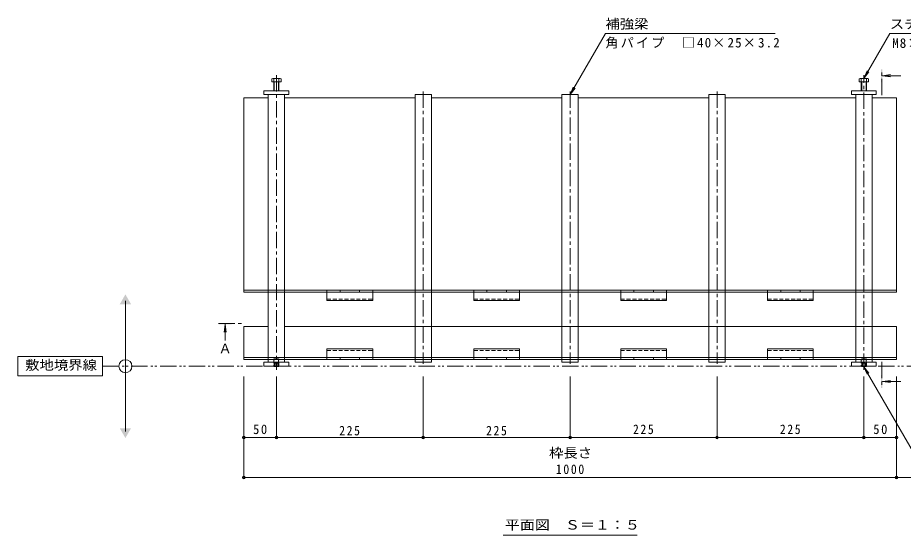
# Model space of a CAD drawing. Units: millimetres at full size, sheet at 1:5. Extents: x -1456 to 1950, y -1351 to 1333.
# Drawn here: x -1456 to -100, y -200 to 593 of the extents above; entities that cross this region are included whole.
import ezdxf
from ezdxf.enums import TextEntityAlignment as Align

# ---------------------------------------------------------------- set-up
doc = ezdxf.new("R2010")
doc.units = ezdxf.units.MM
doc.header["$LTSCALE"] = 5
doc.header["$PDMODE"] = 32
doc.header["$PDSIZE"] = 4
for name, pattern in [('CHAIN1', [8, 5, -1, 1, -1]), ('DASHED1', [1.8, 1.2, -0.6]), ('DOUBLE_CHAIN1', [8.8, 5, -1, 0.6, -0.6, 0.6, -1])]:
    doc.linetypes.add(name, pattern=pattern)
for name, color, linetype, lineweight in [('E-1_躯体', 7, 'Continuous', 5), ('E-3_寸法', 4, 'Continuous', 5), ('E-4_文字', 7, 'Continuous', 5), ('E-5_建具', 7, 'Continuous', 5), ('E-8_ハッチ', 7, 'Continuous', 5), ('E-9_記号', 2, 'Continuous', 5), ('E-A_インテリア', 7, 'Continuous', 5), ('E-B_衛生陶器', 134, 'Continuous', 5), ('E-C_鉄骨', 5, 'DASHED1', 5)]:
    doc.layers.add(name, color=color, linetype=linetype, lineweight=lineweight)
doc.styles.add('ＭＳ ゴシック', font='')
doc.styles.get('ＭＳ ゴシック').set_extended_font_data('MS Gothic')

msp = doc.modelspace()

# ---------------------------------------------------------------- linework, layer by layer
at = {"layer": 'E-1_躯体'}
msp.add_line((-1291.421, -40.467), (-1291.421, 159.533), dxfattribs=at)
at = {"layer": 'E-1_躯体', "color": 2, "linetype": 'DOUBLE_CHAIN1'}
msp.add_line((-1326.398, 59.533), (22.392, 59.533), dxfattribs=at)
at = {"layer": 'E-1_躯体'}
msp.add_lwpolyline([(-1456.398, 44.533), (-1326.398, 44.533), (-1326.398, 74.533), (-1456.398, 74.533)], close=True, dxfattribs=at)
msp.add_circle((-1291.421, 59.533), 10, dxfattribs=at)
for points in [[(-1300.081, 154.533), (-1282.761, 154.533), (-1291.421, 169.533)], [(-1300.081, -35.467), (-1282.761, -35.467), (-1291.421, -50.467)]]:
    msp.add_solid(points, dxfattribs=at)
at = {"layer": 'E-3_寸法'}
for p, q in [((-1072.654, 470.533), (-1110.154, 470.533)), ((-1110.154, 470.533), (-1110.154, 173.033)), ((-847.654, 470.533), (-1047.654, 470.533)), ((-622.654, 470.533), (-822.654, 470.533)), ((-397.654, 470.533), (-597.654, 470.533)), ((-172.654, 470.533), (-372.654, 470.533)), ((-110.154, 470.533), (-147.654, 470.533)), ((-110.154, 173.033), (-110.154, 470.533)), ((-110.154, 173.033), (-1110.154, 173.033)), ((-1110.154, 70.033), (-1110.154, 120.533)), ((-1072.654, 120.533), (-1110.154, 120.533)), ((-110.154, 120.533), (-1047.654, 120.533)), ((-110.154, 70.033), (-110.154, 120.533)), ((-110.154, 73.033), (-1110.154, 73.033)), ((-1110.154, 70.033), (-110.154, 70.033))]:
    msp.add_line(p, q, dxfattribs=at)
msp.add_lwpolyline([(-1110.154, 176.033), (-172.654, 176.033), (-110.154, 176.033)], dxfattribs=at)
at = {"layer": 'E-4_文字'}
for p, q in [((-1110.154, -112.372), (-1110.154, 43.807)), ((-1060.154, -51.187), (-1060.154, 43.807)), ((-835.154, -51.187), (-835.154, 43.807)), ((-610.154, -51.187), (-610.154, 43.807)), ((-385.154, -51.187), (-385.154, 43.807)), ((-160.154, -51.187), (-160.154, 43.807)), ((-110.154, -112.372), (-110.154, 43.807)), ((-1110.154, -49.687), (-1060.154, -49.687)), ((-835.154, -49.687), (-1060.154, -49.687)), ((-610.154, -49.687), (-835.154, -49.687)), ((-610.154, -49.687), (-385.154, -49.687)), ((-385.154, -49.687), (-160.154, -49.687)), ((-160.154, -49.687), (-110.154, -49.687)), ((-1110.154, -110.872), (-110.154, -110.872)), ((-110.154, -110.872), (79.846, -110.872))]:
    msp.add_line(p, q, dxfattribs=at)
for p in [(-1110.154, -49.687), (-1060.154, -49.687), (-835.154, -49.687), (-610.154, -49.687), (-385.154, -49.687), (-160.154, -49.687), (-110.154, -49.687), (-1110.154, -110.872), (-110.154, -110.872)]:
    msp.add_point(p, dxfattribs=at)
at = {"layer": 'E-5_建具'}
for p, q in [((-160.154, 500.455), (-120.485, 569.165)), ((-120.485, 569.165), (125.889, 569.165)), ((-160.154, 500.455), (-155.371, 512.004)), ((-160.154, 500.455), (-152.545, 510.372)), ((-610.154, 475.533), (-605.371, 487.081)), ((-610.154, 475.533), (-602.545, 485.45)), ((-160.154, 58.807), (-34.229, -159.303)), ((-160.154, 58.807), (-155.371, 47.258)), ((-160.154, 58.807), (-152.545, 48.89)), ((-712.836, -199.512), (-507.472, -199.512))]:
    msp.add_line(p, q, dxfattribs=at)
at = {"layer": 'E-5_建具', "color": 4, "linetype": 'CHAIN1'}
for p, q in [((-132.813, 474.533), (-132.813, 514.533)), ((-1148.654, 124.833), (-1108.654, 124.833)), ((-132.813, 66.033), (-132.813, 26.033))]:
    msp.add_line(p, q, dxfattribs=at)
at = {"layer": 'E-5_建具', "color": 4}
for p, q in [((-131.813, 504.533), (-119.42, 506.164)), ((-131.813, 504.533), (-119.42, 502.901)), ((-131.813, 504.533), (-103.813, 504.533)), ((-1138.654, 123.833), (-1140.286, 111.44)), ((-1138.654, 123.833), (-1137.023, 111.44)), ((-1138.654, 123.833), (-1138.654, 98.833)), ((-131.813, 36.033), (-119.42, 37.664)), ((-131.813, 36.033), (-103.813, 36.033)), ((-131.813, 36.033), (-119.42, 34.401))]:
    msp.add_line(p, q, dxfattribs=at)
at = {"layer": 'E-5_建具'}
msp.add_lwpolyline([(-610.154, 475.533), (-556.096, 569.165), (-296.314, 569.165)], dxfattribs=at)
at = {"layer": 'E-5_建具', "color": 4}
for points in [[(-131.813, 514.533), (-133.813, 514.533), (-131.813, 494.533), (-133.813, 494.533)], [(-1148.654, 125.833), (-1128.654, 125.833), (-1148.654, 123.833), (-1128.654, 123.833)], [(-133.813, 26.033), (-131.813, 26.033), (-133.813, 46.033), (-131.813, 46.033)]]:
    msp.add_solid(points, dxfattribs=at)
at = {"layer": 'E-8_ハッチ'}
for p, q in [((-1041.154, 65.533), (-1079.154, 65.533)), ((-1079.154, 59.533), (-1079.154, 65.533)), ((-1041.154, 59.533), (-1079.154, 59.533)), ((-1041.154, 65.533), (-1041.154, 59.533)), ((-141.154, 65.533), (-179.154, 65.533)), ((-179.154, 59.533), (-179.154, 65.533))]:
    msp.add_line(p, q, dxfattribs=at)
for points in [[(-1079.154, 475.533), (-1041.154, 475.533), (-1041.154, 481.533), (-1079.154, 481.533)], [(-179.154, 475.533), (-141.154, 475.533), (-141.154, 481.533), (-179.154, 481.533)]]:
    msp.add_lwpolyline(points, close=True, dxfattribs=at)
msp.add_lwpolyline([(-141.154, 65.533), (-141.154, 59.533), (-179.154, 59.533)], dxfattribs=at)
at = {"layer": 'E-9_記号'}
for p, q in [((-1067.354, 499.845), (-1067.354, 495.145)), ((-1067.354, 495.145), (-1052.954, 495.145)), ((-1054.291, 500.445), (-1065.491, 500.445)), ((-1064.154, 499.845), (-1064.154, 481.533)), ((-1063.454, 495.145), (-1063.454, 481.533)), ((-1056.854, 481.533), (-1056.854, 495.145)), ((-1056.154, 481.533), (-1056.154, 499.845)), ((-1052.954, 495.145), (-1052.954, 499.845)), ((-167.354, 499.845), (-167.354, 495.145)), ((-167.354, 495.145), (-152.954, 495.145)), ((-154.291, 500.445), (-165.491, 500.445)), ((-164.154, 499.845), (-164.154, 481.533)), ((-163.454, 495.145), (-163.454, 481.533)), ((-156.854, 481.533), (-156.854, 495.145)), ((-156.154, 481.533), (-156.154, 499.845)), ((-152.954, 495.145), (-152.954, 499.845)), ((-1063.454, 58.961), (-1064.026, 59.533)), ((-1063.454, 59.533), (-1063.454, 58.961)), ((-1063.454, 58.961), (-1056.854, 58.961)), ((-1056.854, 59.533), (-1056.854, 58.961)), ((-1056.282, 59.533), (-1056.854, 58.961)), ((-163.454, 58.961), (-164.026, 59.533)), ((-163.454, 59.533), (-163.454, 58.961)), ((-163.454, 58.961), (-156.854, 58.961)), ((-156.854, 59.533), (-156.854, 58.961)), ((-156.282, 59.533), (-156.854, 58.961))]:
    msp.add_line(p, q, dxfattribs=at)
at = {"layer": 'E-9_記号', "linetype": 'DASHED1'}
for p, q in [((-1063.454, 70.961), (-1064.154, 70.261)), ((-1064.154, 70.261), (-1064.154, 59.661)), ((-1064.154, 70.261), (-1056.154, 70.261)), ((-1063.454, 70.961), (-1056.854, 70.961)), ((-1063.454, 59.533), (-1063.454, 70.961)), ((-1056.154, 70.261), (-1056.854, 70.961)), ((-1056.854, 70.961), (-1056.854, 59.533)), ((-1056.154, 59.661), (-1056.154, 70.261)), ((-163.454, 70.961), (-164.154, 70.261)), ((-164.154, 70.261), (-164.154, 59.661)), ((-164.154, 70.261), (-156.154, 70.261)), ((-163.454, 70.961), (-156.854, 70.961)), ((-163.454, 59.533), (-163.454, 70.961)), ((-156.154, 70.261), (-156.854, 70.961)), ((-156.854, 70.961), (-156.854, 59.533)), ((-156.154, 59.661), (-156.154, 70.261)), ((-1064.154, 59.661), (-1056.154, 59.661)), ((-1064.154, 59.661), (-1064.026, 59.533)), ((-1062.654, 63.961), (-1060.154, 65.404)), ((-1062.654, 63.961), (-1057.654, 63.961)), ((-1062.654, 63.961), (-1062.654, 58.961)), ((-1062.154, 63.961), (-1062.154, 58.961)), ((-1057.654, 63.961), (-1060.154, 65.404)), ((-1058.154, 63.961), (-1058.154, 58.961)), ((-1057.654, 63.961), (-1057.654, 58.961)), ((-1056.154, 59.661), (-1056.282, 59.533)), ((-164.154, 59.661), (-156.154, 59.661)), ((-164.154, 59.661), (-164.026, 59.533)), ((-162.654, 63.961), (-160.154, 65.404)), ((-162.654, 63.961), (-157.654, 63.961)), ((-162.654, 63.961), (-162.654, 58.961)), ((-162.154, 63.961), (-162.154, 58.961)), ((-157.654, 63.961), (-160.154, 65.404)), ((-158.154, 63.961), (-158.154, 58.961)), ((-157.654, 63.961), (-157.654, 58.961)), ((-156.154, 59.661), (-156.282, 59.533))]:
    msp.add_line(p, q, dxfattribs=at)
at = {"layer": 'E-9_記号'}
for centre, radius, start, end in [((-1065.754, 498.07), 2.39, 47.9749, 132.0251), ((-1060.154, 487.037), 13.418, 72.65606, 107.34394), ((-1054.554, 498.07), 2.39, 47.9749, 132.0251), ((-165.754, 498.07), 2.39, 47.9749, 132.0251), ((-160.154, 487.037), 13.418, 72.65606, 107.34394), ((-154.554, 498.07), 2.39, 47.9749, 132.0251)]:
    msp.add_arc(centre, radius, start, end, dxfattribs=at)
at = {"layer": 'E-A_インテリア', "linetype": 'DASHED1'}
for p, q in [((-1072.654, 176.033), (-1047.654, 176.033)), ((-847.654, 176.033), (-822.654, 176.033)), ((-622.654, 176.033), (-597.654, 176.033)), ((-397.654, 176.033), (-372.654, 176.033)), ((-172.654, 176.033), (-147.654, 176.033))]:
    msp.add_line(p, q, dxfattribs=at)
at = {"layer": 'E-A_インテリア'}
for p, q in [((-1072.654, 173.033), (-1072.654, 73.033)), ((-1047.654, 173.033), (-1047.654, 73.033)), ((-847.654, 173.033), (-847.654, 73.033)), ((-822.654, 173.033), (-822.654, 73.033)), ((-622.654, 173.033), (-622.654, 73.033)), ((-597.654, 173.033), (-597.654, 73.033)), ((-397.654, 173.033), (-397.654, 73.033)), ((-372.654, 173.033), (-372.654, 73.033)), ((-172.654, 173.033), (-172.654, 73.033)), ((-147.654, 173.033), (-147.654, 73.033))]:
    msp.add_line(p, q, dxfattribs=at)
at = {"layer": 'E-B_衛生陶器', "linetype": 'CHAIN1'}
for p, q in [((-1060.154, 505.445), (-1060.154, 53.807)), ((-160.154, 53.807), (-160.154, 505.445)), ((-835.154, 480.533), (-835.154, 62.963)), ((-610.154, 480.533), (-610.154, 62.963)), ((-385.154, 480.533), (-385.154, 62.963))]:
    msp.add_line(p, q, dxfattribs=at)
at = {"layer": 'E-B_衛生陶器'}
for p, q in [((-1047.654, 475.533), (-1047.654, 176.033)), ((-847.654, 176.033), (-847.654, 475.533)), ((-622.654, 176.033), (-622.654, 475.533)), ((-397.654, 176.033), (-397.654, 475.533)), ((-172.654, 176.033), (-172.654, 475.533)), ((-172.654, 475.533), (-147.654, 475.533)), ((-147.654, 475.533), (-147.654, 176.033)), ((-1072.654, 65.533), (-1072.654, 70.033)), ((-1047.654, 70.033), (-1047.654, 65.533)), ((-822.654, 70.033), (-822.654, 65.533)), ((-597.654, 70.033), (-597.654, 65.533)), ((-372.654, 70.033), (-372.654, 65.533)), ((-172.654, 65.533), (-172.654, 70.033)), ((-147.654, 70.033), (-147.654, 65.533)), ((-172.654, 65.533), (-147.654, 65.533))]:
    msp.add_line(p, q, dxfattribs=at)
at = {"layer": 'E-B_衛生陶器', "linetype": 'DASHED1'}
for p, q in [((-1072.654, 176.033), (-1072.654, 70.033)), ((-1047.654, 176.033), (-1047.654, 70.033)), ((-847.654, 176.033), (-847.654, 70.033)), ((-822.654, 176.033), (-822.654, 70.033)), ((-622.654, 176.033), (-622.654, 70.033)), ((-597.654, 176.033), (-597.654, 70.033)), ((-397.654, 176.033), (-397.654, 70.033)), ((-372.654, 176.033), (-372.654, 70.033)), ((-172.654, 176.033), (-172.654, 70.033)), ((-147.654, 176.033), (-147.654, 70.033))]:
    msp.add_line(p, q, dxfattribs=at)
at = {"layer": 'E-B_衛生陶器'}
for points in [[(-1072.654, 176.033), (-1072.654, 475.533), (-1047.654, 475.533)], [(-847.654, 475.533), (-822.654, 475.533), (-822.654, 176.033)], [(-622.654, 475.533), (-597.654, 475.533), (-597.654, 176.033)], [(-397.654, 475.533), (-372.654, 475.533), (-372.654, 176.033)], [(-822.654, 65.533), (-847.654, 65.533), (-847.654, 70.033)], [(-597.654, 65.533), (-622.654, 65.533), (-622.654, 70.033)], [(-372.654, 65.533), (-397.654, 65.533), (-397.654, 70.033)]]:
    msp.add_lwpolyline(points, dxfattribs=at)
at = {"layer": 'E-C_鉄骨'}
for p, q in [((-982.654, 175.533), (-982.654, 173.033)), ((-982.154, 176.033), (-963.154, 176.033)), ((-962.654, 175.533), (-962.654, 173.033)), ((-932.654, 173.033), (-962.654, 173.033)), ((-932.654, 175.533), (-932.654, 173.033)), ((-913.154, 176.033), (-932.154, 176.033)), ((-912.654, 175.533), (-912.654, 173.033)), ((-757.654, 175.533), (-757.654, 173.033)), ((-757.154, 176.033), (-738.154, 176.033)), ((-737.654, 175.533), (-737.654, 173.033)), ((-707.654, 173.033), (-737.654, 173.033)), ((-707.654, 175.533), (-707.654, 173.033)), ((-688.154, 176.033), (-707.154, 176.033)), ((-687.654, 175.533), (-687.654, 173.033)), ((-532.654, 175.533), (-532.654, 173.033)), ((-532.154, 176.033), (-513.154, 176.033)), ((-512.654, 175.533), (-512.654, 173.033)), ((-482.654, 173.033), (-512.654, 173.033)), ((-482.654, 175.533), (-482.654, 173.033)), ((-463.154, 176.033), (-482.154, 176.033)), ((-462.654, 175.533), (-462.654, 173.033)), ((-307.654, 175.533), (-307.654, 173.033)), ((-307.154, 176.033), (-288.154, 176.033)), ((-287.654, 175.533), (-287.654, 173.033)), ((-257.654, 173.033), (-287.654, 173.033)), ((-257.654, 175.533), (-257.654, 173.033)), ((-238.154, 176.033), (-257.154, 176.033)), ((-237.654, 175.533), (-237.654, 173.033)), ((-982.654, 162.333), (-912.654, 162.333)), ((-757.654, 162.333), (-687.654, 162.333)), ((-532.654, 162.333), (-462.654, 162.333)), ((-307.654, 162.333), (-237.654, 162.333)), ((-982.654, 83.733), (-912.654, 83.733)), ((-757.654, 83.733), (-687.654, 83.733)), ((-532.654, 83.733), (-462.654, 83.733)), ((-307.654, 83.733), (-237.654, 83.733)), ((-982.654, 70.533), (-982.654, 73.033)), ((-982.154, 70.033), (-963.154, 70.033)), ((-962.654, 70.533), (-962.654, 73.033)), ((-932.654, 73.033), (-962.654, 73.033)), ((-932.654, 70.533), (-932.654, 73.033)), ((-913.154, 70.033), (-932.154, 70.033)), ((-912.654, 70.533), (-912.654, 73.033)), ((-757.654, 70.533), (-757.654, 73.033)), ((-757.154, 70.033), (-738.154, 70.033)), ((-737.654, 70.533), (-737.654, 73.033)), ((-707.654, 73.033), (-737.654, 73.033)), ((-707.654, 70.533), (-707.654, 73.033)), ((-688.154, 70.033), (-707.154, 70.033)), ((-687.654, 70.533), (-687.654, 73.033)), ((-532.654, 70.533), (-532.654, 73.033)), ((-532.154, 70.033), (-513.154, 70.033)), ((-512.654, 70.533), (-512.654, 73.033)), ((-482.654, 73.033), (-512.654, 73.033)), ((-482.654, 70.533), (-482.654, 73.033)), ((-463.154, 70.033), (-482.154, 70.033)), ((-462.654, 70.533), (-462.654, 73.033)), ((-307.654, 70.533), (-307.654, 73.033)), ((-307.154, 70.033), (-288.154, 70.033)), ((-287.654, 70.533), (-287.654, 73.033)), ((-257.654, 73.033), (-287.654, 73.033)), ((-257.654, 70.533), (-257.654, 73.033)), ((-238.154, 70.033), (-257.154, 70.033)), ((-237.654, 70.533), (-237.654, 73.033))]:
    msp.add_line(p, q, dxfattribs=at)
at = {"layer": 'E-C_鉄骨', "linetype": 'Continuous'}
for p, q in [((-982.654, 173.033), (-982.654, 160.033)), ((-912.654, 173.033), (-912.654, 160.033)), ((-757.654, 173.033), (-757.654, 160.033)), ((-687.654, 173.033), (-687.654, 160.033)), ((-532.654, 173.033), (-532.654, 160.033)), ((-462.654, 173.033), (-462.654, 160.033)), ((-307.654, 173.033), (-307.654, 160.033)), ((-237.654, 173.033), (-237.654, 160.033)), ((-982.654, 160.033), (-912.654, 160.033)), ((-757.654, 160.033), (-687.654, 160.033)), ((-532.654, 160.033), (-462.654, 160.033)), ((-307.654, 160.033), (-237.654, 160.033)), ((-982.654, 86.033), (-912.654, 86.033)), ((-982.654, 73.033), (-982.654, 86.033)), ((-912.654, 73.033), (-912.654, 86.033)), ((-757.654, 86.033), (-687.654, 86.033)), ((-757.654, 73.033), (-757.654, 86.033)), ((-687.654, 73.033), (-687.654, 86.033)), ((-532.654, 86.033), (-462.654, 86.033)), ((-532.654, 73.033), (-532.654, 86.033)), ((-462.654, 73.033), (-462.654, 86.033)), ((-307.654, 86.033), (-237.654, 86.033)), ((-307.654, 73.033), (-307.654, 86.033)), ((-237.654, 73.033), (-237.654, 86.033))]:
    msp.add_line(p, q, dxfattribs=at)
at = {"layer": 'E-C_鉄骨'}
for centre, start, end in [((-982.154, 175.533), 90, 180), ((-963.154, 175.533), 0, 90), ((-932.154, 175.533), 90, 180), ((-913.154, 175.533), 0, 90), ((-757.154, 175.533), 90, 180), ((-738.154, 175.533), 0, 90), ((-707.154, 175.533), 90, 180), ((-688.154, 175.533), 0, 90), ((-532.154, 175.533), 90, 180), ((-513.154, 175.533), 0, 90), ((-482.154, 175.533), 90, 180), ((-463.154, 175.533), 0, 90), ((-307.154, 175.533), 90, 180), ((-288.154, 175.533), 0, 90), ((-257.154, 175.533), 90, 180), ((-238.154, 175.533), 0, 90), ((-982.154, 70.533), 180, 270), ((-963.154, 70.533), 270, 0), ((-932.154, 70.533), 180, 270), ((-913.154, 70.533), 270, 0), ((-757.154, 70.533), 180, 270), ((-738.154, 70.533), 270, 0), ((-707.154, 70.533), 180, 270), ((-688.154, 70.533), 270, 0), ((-532.154, 70.533), 180, 270), ((-513.154, 70.533), 270, 0), ((-482.154, 70.533), 180, 270), ((-463.154, 70.533), 270, 0), ((-307.154, 70.533), 180, 270), ((-288.154, 70.533), 270, 0), ((-257.154, 70.533), 180, 270), ((-238.154, 70.533), 270, 0)]:
    msp.add_arc(centre, 0.5, start, end, dxfattribs=at)

# ---------------------------------------------------------------- texts
at = {"layer": 'E-1_躯体', "color": 2, "style": 'ＭＳ ゴシック', "width": 1.1}
msp.add_text('敷地境界線', height=14.66, dxfattribs=at).set_placement((-1444.977, 49.634), align=Align.BOTTOM_LEFT)
at = {"layer": 'E-4_文字', "color": 2, "style": 'ＭＳ ゴシック', "width": 1.1}
msp.add_text('枠長さ', height=14.66, dxfattribs=at).set_placement((-642.454, -85.119), align=Align.BOTTOM_LEFT)
at = {"layer": 'E-4_文字', "color": 2, "char_height": 14.66, "attachment_point": 7, "style": 'ＭＳ ゴシック'}
for s, insert in [('\\T1.27;\\W0.95;50', (-1095.779, -44.687)), ('\\T1.27;\\W0.9;225', (-963.904, -46.687)), ('\\T1.27;\\W0.9;225', (-738.904, -46.687)), ('\\T1.27;\\W0.9;225', (-513.904, -44.687)), ('\\T1.27;\\W0.9;225', (-288.904, -44.687)), ('\\T1.27;\\W0.95;50', (-145.779, -44.687)), ('\\T1.28;\\W0.9;1000', (-632.029, -105.872))]:
    msp.add_mtext(s, dxfattribs=dict(at, insert=insert))
at = {"layer": 'E-5_建具', "color": 2, "style": 'ＭＳ ゴシック'}
for s, width, p in [('補強梁', 1.1, (-556.096, 572.165)), ('スチール製六角ボルト', 1.1, (-120.485, 572.165)), ('平面図\u3000Ｓ＝１：５', 1.15, (-710.154, -195.208))]:
    msp.add_text(s, height=14.66, dxfattribs=dict(at, width=width)).set_placement(p, align=Align.BOTTOM_LEFT)
msp.add_text('Ａ', height=14.66, dxfattribs=at).set_placement((-1148.654, 75.017), align=Align.BOTTOM_LEFT)
at = {"layer": 'E-5_建具', "color": 2, "char_height": 14.66, "attachment_point": 7, "style": 'ＭＳ ゴシック'}
for s, insert in [('\\T1.17;角パイプ\u3000□40×25×3.2', (-556.096, 546.165)), ('\\T1.15;M8×25\u3000電気亜鉛めっき', (-116.728, 545.49))]:
    msp.add_mtext(s, dxfattribs=dict(at, insert=insert))

doc.saveas('drawing.dxf')
